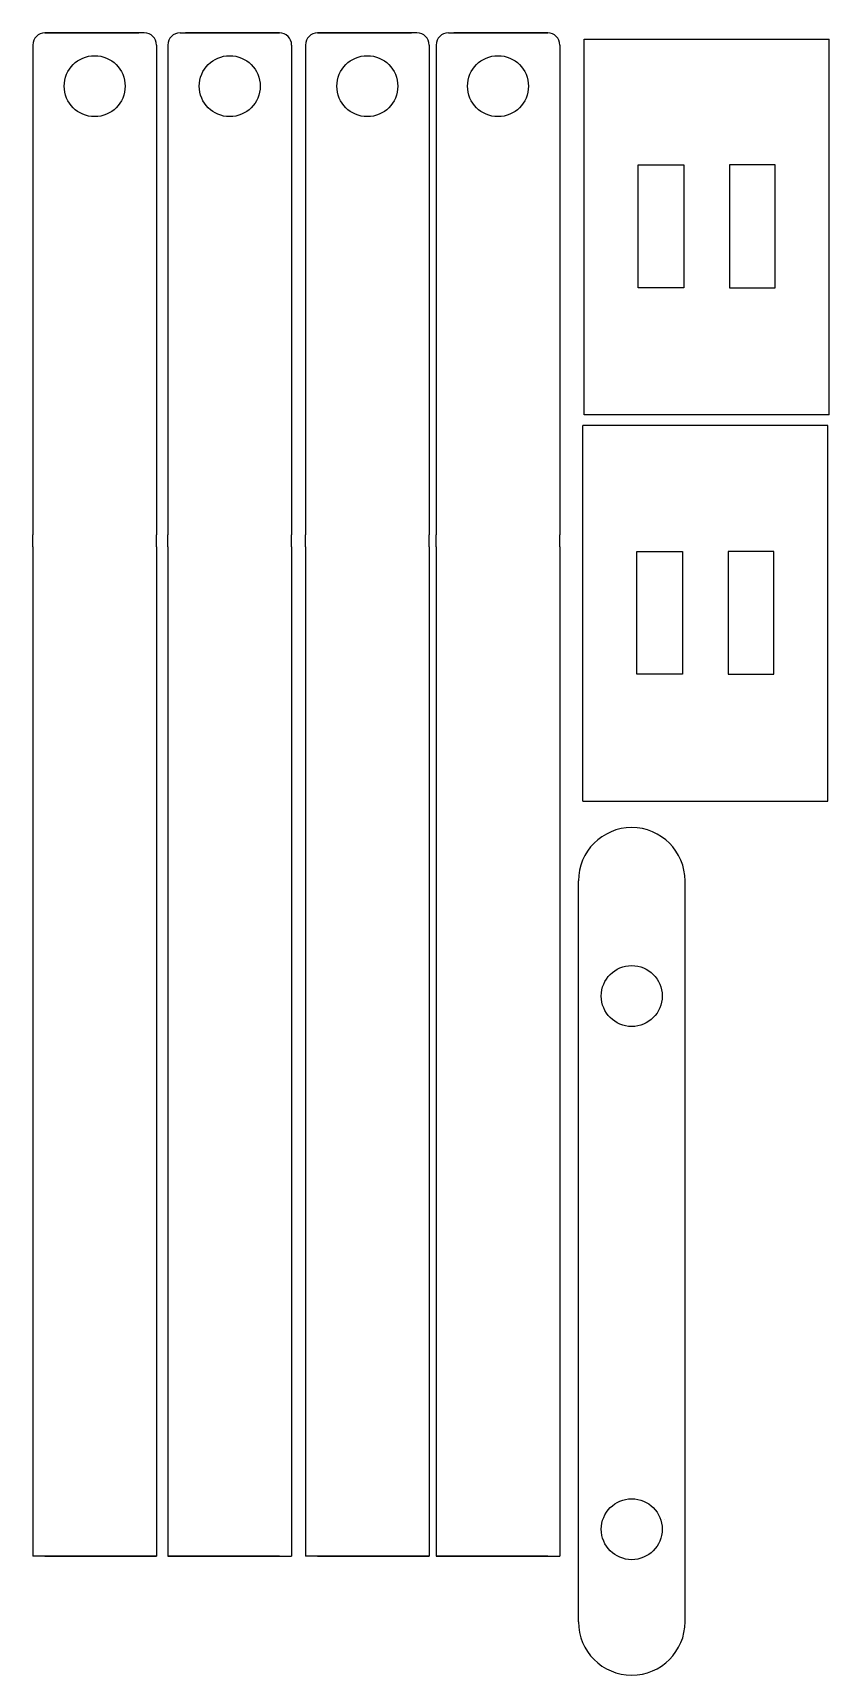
# Model space of a CAD drawing. Header units: millimetres. Extents: x 210 to 262, y -90 to 18.
import ezdxf

# ---------------------------------------------------------------- set-up
doc = ezdxf.new("R2010")
doc.units = ezdxf.units.MM

msp = doc.modelspace()

# ---------------------------------------------------------------- linework, layer by layer
for p, q in [((210.21, 17.35), (210.21, -14.8)), ((217.53, 18.15), (211.01, 18.15)), ((218.33, 17.35), (218.33, -14.8)), ((219.08, 17.35), (219.08, -14.8)), ((219.88, 18.15), (226.4, 18.15)), ((227.2, 17.35), (227.2, -14.8)), ((228.11, 17.35), (228.11, -14.8)), ((235.43, 18.15), (228.91, 18.15)), ((236.23, 17.35), (236.23, -14.8)), ((236.69, 17.35), (236.69, -14.8)), ((237.49, 18.15), (244.01, 18.15)), ((244.81, 17.35), (244.81, -14.8)), ((246.41, -6.93), (246.41, 17.73)), ((246.41, 17.73), (262.49, 17.73)), ((262.49, -6.93), (262.49, 17.73)), ((249.95, 1.42), (249.95, 9.48)), ((249.95, 9.48), (252.95, 9.48)), ((252.95, 9.48), (252.95, 1.42)), ((258.95, 9.48), (255.95, 9.48)), ((255.95, 9.48), (255.95, 1.42)), ((258.95, 1.42), (258.95, 9.48)), ((252.95, 1.42), (249.95, 1.42)), ((255.95, 1.42), (258.95, 1.42)), ((262.49, -6.93), (246.41, -6.93)), ((262.4, -7.63), (246.32, -7.63)), ((246.32, -32.29), (246.32, -7.63)), ((262.4, -32.29), (262.4, -7.63)), ((210.21, -15.6), (210.21, -14.8)), ((218.33, -15.6), (218.33, -14.8)), ((219.08, -15.6), (219.08, -14.8)), ((227.2, -15.6), (227.2, -14.8)), ((228.11, -15.6), (228.11, -14.8)), ((236.23, -15.6), (236.23, -14.8)), ((236.69, -15.6), (236.69, -14.8)), ((244.81, -15.6), (244.81, -14.8)), ((210.21, -15.6), (210.21, -81.85)), ((218.33, -15.6), (218.33, -81.85)), ((219.08, -15.6), (219.08, -81.85)), ((227.2, -15.6), (227.2, -81.85)), ((228.11, -15.6), (228.11, -81.85)), ((236.23, -15.6), (236.23, -81.85)), ((236.69, -15.6), (236.69, -81.85)), ((244.81, -15.6), (244.81, -81.85)), ((249.86, -23.94), (249.86, -15.89)), ((249.86, -15.89), (252.86, -15.89)), ((252.86, -15.89), (252.86, -23.94)), ((258.86, -15.89), (255.86, -15.89)), ((255.86, -15.89), (255.86, -23.94)), ((258.86, -23.94), (258.86, -15.89)), ((252.86, -23.94), (249.86, -23.94)), ((255.86, -23.94), (258.86, -23.94)), ((246.32, -32.29), (262.4, -32.29)), ((246.03, -86.16), (246.03, -37.52)), ((253.03, -86.16), (253.03, -37.52)), ((251.69, -79.42), (251.69, -79.42)), ((218.33, -81.85), (210.21, -81.85)), ((211.01, -81.85), (218.33, -81.85)), ((226.4, -81.85), (219.08, -81.85)), ((219.08, -81.85), (227.2, -81.85)), ((236.23, -81.85), (228.11, -81.85)), ((228.91, -81.85), (236.23, -81.85)), ((244.01, -81.85), (236.69, -81.85)), ((236.69, -81.85), (244.81, -81.85))]:
    msp.add_line(p, q)
for points in [[(211.01, 18.15), (217.17, 18.15)], [(226.4, 18.15), (220.24, 18.15)], [(228.91, 18.15), (235.07, 18.15)], [(244.01, 18.15), (237.85, 18.15)], [(217.17, -81.85), (211.01, -81.85)], [(220.24, -81.85), (226.4, -81.85)], [(235.07, -81.85), (228.91, -81.85)], [(237.85, -81.85), (244.01, -81.85)]]:
    msp.add_lwpolyline(points)
for centre in [(214.27, 14.65), (223.14, 14.65), (232.17, 14.65), (240.75, 14.65), (249.53, -45.08), (249.53, -80.08)]:
    msp.add_circle(centre, 2)
for centre, radius, start, end in [((211.01, 17.35), 0.8, 90, 180), ((217.53, 17.35), 0.8, 0, 90), ((219.88, 17.35), 0.8, 90, 180), ((226.4, 17.35), 0.8, 0, 90), ((228.91, 17.35), 0.8, 90, 180), ((235.43, 17.35), 0.8, 0, 90), ((237.49, 17.35), 0.8, 90, 180), ((244.01, 17.35), 0.8, 0, 90), ((249.53, -37.52), 3.5, 0, 180), ((249.53, -86.16), 3.5, 180, 0)]:
    msp.add_arc(centre, radius, start, end)

doc.saveas('drawing.dxf')
